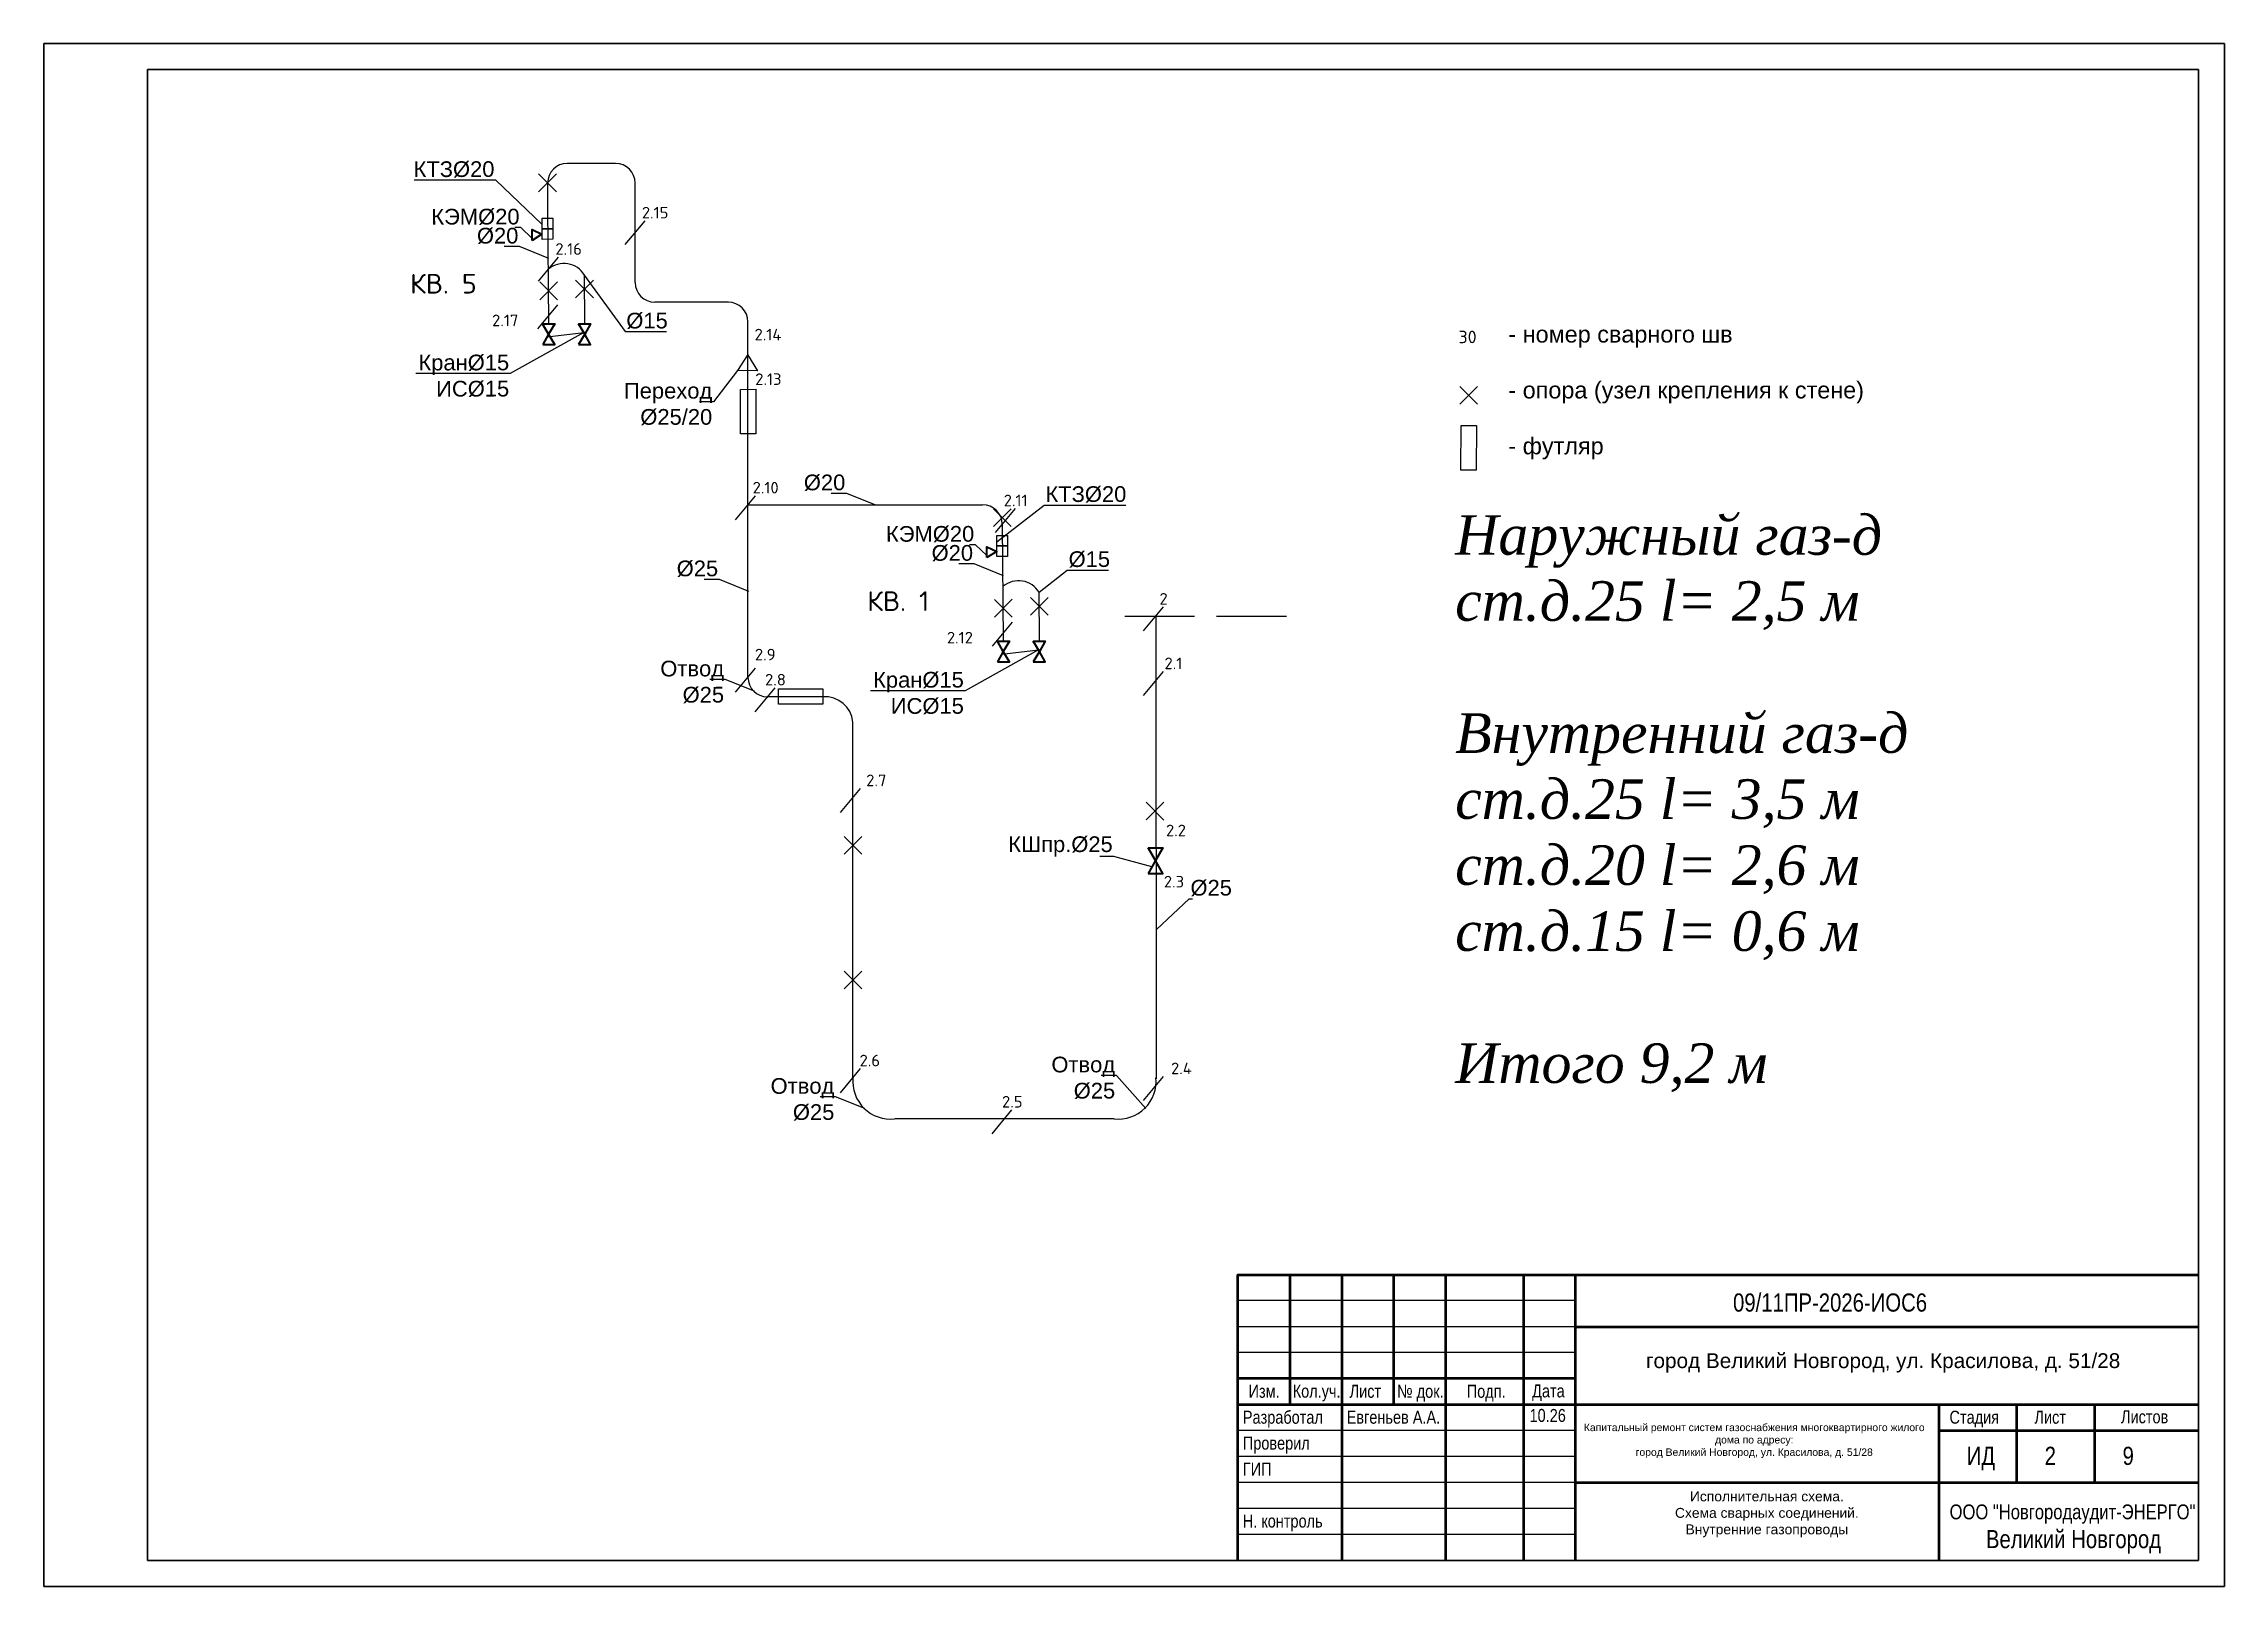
# Model space of a CAD drawing. Header units: inches. Extents: x -18856 to -7743, y 17097 to 24956.
import ezdxf
from ezdxf import colors
from ezdxf.entities.mleader import LeaderData, LeaderLine
from ezdxf.enums import TextEntityAlignment as Align
from ezdxf.math import Vec2, Vec3

# ---------------------------------------------------------------- set-up
doc = ezdxf.new("R2010")
doc.units = ezdxf.units.IN
doc.header["$MEASUREMENT"] = 0
doc.linetypes.add('ACAD_ISO02W100', pattern=[15, 12, -3])
doc.layers.get('0').update_dxf_attribs({"true_color": 0x000000})
for name, color, linetype, lineweight in [('анп Рамка жирная', 7, 'Continuous', 50), ('ГП_Таbлицы', 7, 'Continuous', 50), ('Трубы', 7, 'Continuous', 40)]:
    doc.layers.add(name, color=color, linetype=linetype, lineweight=lineweight)
doc.styles.add('ISO', font='arial.ttf')
doc.styles.add('PROFIL', font='simplex.shx')
doc.styles.get("Standard").update_dxf_attribs({"font": 'arial.ttf'})

msp = doc.modelspace()

# ---------------------------------------------------------------- linework, layer by layer
at = {"color": 0, "true_color": 0x000000}
for p, q in [((-15942, 24346), (-16188, 24346)), ((-16288, 24246), (-16288, 24124)), ((-15842, 23739), (-15842, 24246)), ((-16101, 23776), (-16100, 23530)), ((-15367, 23639), (-15742, 23639)), ((-15267, 22607), (-15267, 23539)), ((-15267, 21729), (-15267, 22607)), ((-15267, 22607), (-14071, 22607)), ((-13784, 22160), (-13783, 21914)), ((-13347, 22039), (-12992, 22039)), ((-13189, 22038), (-13187, 19683)), ((-12879, 22039), (-12523, 22039)), ((-14885, 21629), (-15167, 21629)), ((-14732, 19689), (-14732, 21500)), ((-13401, 19479), (-14519, 19479))]:
    msp.add_line(p, q, dxfattribs=at)
at = {"color": 0}
for p, q in [((-16334, 24201), (-16243, 24292)), ((-16334, 24292), (-16243, 24201)), ((-16288, 24124), (-16283, 23530)), ((-15893, 23932), (-15791, 24054)), ((-16334, 23746), (-16233, 23869)), ((-16328, 23651), (-16238, 23742)), ((-16328, 23742), (-16238, 23651)), ((-16146, 23661), (-16055, 23751)), ((-16146, 23751), (-16055, 23661)), ((-16338, 23503), (-16236, 23625)), ((-15267, 23372), (-15320, 23291)), ((-15217, 23289), (-15267, 23372)), ((-15217, 23289), (-15320, 23291)), ((-11640, 23120), (-11549, 23210)), ((-11640, 23210), (-11549, 23120)), ((-15330, 22530), (-15229, 22653)), ((-14016, 22496), (-13926, 22586)), ((-14016, 22586), (-13926, 22496)), ((-14006, 22466), (-13904, 22588)), ((-13971, 22508), (-13966, 21914)), ((-14011, 22035), (-13921, 22126)), ((-14011, 22125), (-13921, 22035)), ((-13828, 22044), (-13738, 22135)), ((-13828, 22135), (-13738, 22044)), ((-14021, 21887), (-13919, 22009)), ((-13252, 21965), (-13150, 22087)), ((-15330, 21653), (-15229, 21775)), ((-15230, 21553), (-15129, 21675)), ((-13252, 21636), (-13150, 21758)), ((-14796, 21040), (-14694, 21162)), ((-13238, 21002), (-13147, 21092)), ((-13238, 21092), (-13147, 21001)), ((-14777, 20827), (-14687, 20918)), ((-14777, 20918), (-14687, 20827)), ((-14777, 20141), (-14687, 20232)), ((-14777, 20232), (-14687, 20141)), ((-14796, 19612), (-14694, 19735)), ((-13251, 19572), (-13150, 19695)), ((-14023, 19402), (-13922, 19525))]:
    msp.add_line(p, q, dxfattribs=at)
at = {"color": 0, "lineweight": 40}
for points in [[(-16367, 23954), (-16367, 24009), (-16317, 23985)], [(-16314, 23529), (-16252, 23529), (-16283, 23476)], [(-16313, 23423), (-16252, 23423), (-16283, 23476)], [(-16130, 23529), (-16069, 23529), (-16099, 23476)], [(-16130, 23423), (-16069, 23423), (-16099, 23476)], [(-14050, 22338), (-14050, 22393), (-13999, 22369)], [(-13996, 21913), (-13935, 21913), (-13966, 21860)], [(-13813, 21913), (-13752, 21913), (-13782, 21860)], [(-13996, 21807), (-13935, 21807), (-13966, 21860)], [(-13813, 21807), (-13752, 21807), (-13782, 21860)], [(-13228, 20860), (-13152, 20860), (-13190, 20795)], [(-13228, 20729), (-13152, 20729), (-13190, 20795)]]:
    msp.add_lwpolyline(points, close=True, dxfattribs=at)
at = {"color": 0}
for points in [[(-16316, 24067), (-16262, 24067), (-16262, 24013), (-16316, 24013)], [(-16316, 24013), (-16262, 24013), (-16262, 23960), (-16316, 23959)], [(-15305, 22969), (-15305, 23195), (-15227, 23196), (-15227, 22969)], [(-11634, 22784), (-11633, 23011), (-11555, 23011), (-11556, 22784)], [(-13999, 22451), (-13945, 22451), (-13945, 22397), (-13999, 22397)], [(-13999, 22397), (-13945, 22397), (-13945, 22343), (-13999, 22343)], [(-14885, 21591), (-15112, 21591), (-15112, 21669), (-14885, 21669)]]:
    msp.add_lwpolyline(points, close=True, dxfattribs=at)
at = {"color": 0, "true_color": 0x000000}
for centre, radius, start, end in [((-16188, 24246), 100, 90, 180), ((-15942, 24246), 100, 0, 90), ((-15742, 23739), 100, 180, 270), ((-15367, 23539), 100, 0, 90), ((-14071, 22507), 100, 0.5088, 90), ((-15167, 21729), 100, 180, 270), ((-14875, 21486), 143, 5.5216, 93.8913), ((-14541, 19670), 192, 174.4405, 276.4466), ((-13379, 19670), 192, 263.5534, 5.5595)]:
    msp.add_arc(centre, radius, start, end, dxfattribs=at)
at = {"color": 0}
for centre in [(-16205, 23714), (-13888, 22098)]:
    msp.add_arc(centre, 122, 31.0909, 129.8698, dxfattribs=at)
at = {"layer": 'анп Рамка жирная', "color": 7, "lineweight": 30, "ltscale": 0.001}
for p, q in [((-18856, 24956), (-7743, 24956)), ((-18856, 17097), (-18856, 24956)), ((-7743, 24956), (-18856, 24956)), ((-7743, 24956), (-7743, 17097)), ((-18327, 17230), (-18327, 24824)), ((-18327, 24824), (-7875, 24824)), ((-7875, 24824), (-7875, 17230)), ((-7875, 17230), (-18327, 17230)), ((-7743, 17097), (-18856, 17097))]:
    msp.add_line(p, q, dxfattribs=at)
at = {"layer": 'анп Рамка жирная', "color": 0, "lineweight": 30, "ltscale": 0.001}
msp.add_line((-7743, 17097), (-7743, 24956), dxfattribs=at)
at = {"layer": 'ГП_Таbлицы', "color": 7}
for p, q in [((-12506, 18685), (-12506, 18023)), ((-12241, 18685), (-12241, 17230)), ((-11977, 18685), (-11977, 18023)), ((-11712, 18685), (-11712, 17230)), ((-11315, 18685), (-11315, 17230)), ((-11051, 18685), (-11051, 17230)), ((-11051, 18420), (-7875, 18420)), ((-11051, 18156), (-12771, 18156)), ((-12771, 18023), (-7875, 18023)), ((-9198, 18023), (-9198, 17230)), ((-8802, 18023), (-8802, 17627)), ((-8405, 18023), (-8405, 17627)), ((-9198, 17891), (-7875, 17891)), ((-11051, 17627), (-7875, 17627))]:
    msp.add_line(p, q, dxfattribs=at)
at = {"layer": 'ГП_Таbлицы', "color": 7, "lineweight": -3}
for p, q in [((-11051, 18553), (-12771, 18553)), ((-11051, 18420), (-12771, 18420)), ((-11051, 18288), (-12771, 18288)), ((-11051, 17891), (-12771, 17891)), ((-11051, 17759), (-12771, 17759)), ((-11051, 17627), (-12771, 17627)), ((-11051, 17494), (-12771, 17494)), ((-11051, 17362), (-12771, 17362))]:
    msp.add_line(p, q, dxfattribs=at)
at = {"layer": 'ГП_Таbлицы', "color": 7}
msp.add_lwpolyline([(-12771, 17230), (-12771, 18685), (-7875, 18685)], dxfattribs=at)

# ---------------------------------------------------------------- texts
at = {"color": 0, "style": 'PROFIL'}
for s, height, p in [('2.15', 59, (-15740, 24095)), ('2.16', 59, (-16181, 23910)), ('КВ. 5', 100, (-16819, 23733)), ('2.17', 59, (-16504, 23546)), ('2.14', 59, (-15165, 23474)), ('30', 63.9, (-11600, 23462)), ('2.13', 59, (-15163, 23247)), ('2.10', 59, (-15177, 22694)), ('2.11', 59, (-13903, 22629)), ('КВ. 1', 100, (-14501, 22116)), ('2', 59, (-13149, 22128)), ('2.12', 59, (-14187, 21930)), ('2.9', 59, (-15179, 21844)), ('2.1', 59, (-13099, 21799)), ('2.8', 59, (-15127, 21716)), ('2.7', 59, (-14613, 21203)), ('2.2', 59, (-13086, 20948)), ('2.3', 59, (-13096, 20687)), ('2.6', 59, (-14646, 19776)), ('2.4', 59, (-13058, 19736)), ('2.5', 59, (-13920, 19566))]:
    msp.add_text(s, height=height, dxfattribs=at).set_placement(p, align=Align.MIDDLE)
at = {"insert": (-11889, 23661), "char_height": 85.38, "attachment_point": 1}
msp.add_mtext_dynamic_manual_height_columns('\\P               - номер сварного шв\\P\\P               - опора (узел крепления к стене)\\P\\P               - футляр', width=4332.81, gutter_width=2.67, heights=[0], dxfattribs=at)
at = {"lineweight": 25, "insert": (-11663, 22554), "char_height": 201.74, "width": 3302.93, "attachment_point": 1}
msp.add_mtext('{\\fTimes New Roman|b0|i1|c204|p18;Наружный газ-д\\Pст.д.25 \\fTimes New Roman|b0|i1|c0|p18;l= \\fTimes New Roman|b0|i1|c204|p18;2,5 м\\P\\PВнутренний газ-д\\Pст.д.25 l= 3,5 м\\Pст.д.20 l= 2,6 м\\Pст.д.15 l= 0,6 м\\P\\PИтого 9,2 м}', dxfattribs=at)
at = {"layer": 'ГП_Таbлицы', "color": 7, "style": 'ISO', "width": 0.8}
for s, height, p in [('09/11ПР-2026-ИОС6', 92.61, (-10247, 18497)), ('Изм.', 66.1, (-12716, 18058)), ('Кол.уч.', 66.1, (-12491, 18059)), ('Лист', 66.1, (-12201, 18058)), ('№ док.', 66.1, (-11959, 18058)), ('Подп.', 66.1, (-11604, 18058)), ('Дата', 66.1, (-11271, 18060)), ('Разработал', 66.1, (-12745, 17926)), ('Евгеньев А.А.', 66.15, (-12216, 17926)), ('10.26', 66.1, (-11284, 17935)), ('Стадия', 66.1, (-9144, 17926)), ('Лист', 66.1, (-8711, 17926)), ('Листов', 66.1, (-8270, 17928)), ('Проверил', 66.1, (-12745, 17794)), ('ИД', 92.6, (-9056, 17716)), ('2', 92.6, (-8659, 17716)), ('9', 92.6, (-8262, 17716)), ('ГИП', 66.1, (-12745, 17662)), ('Н. контроль', 66.15, (-12745, 17397))]:
    msp.add_text(s, height=height, dxfattribs=at).set_placement(p)
for s, height, p in [('ООО "Новгородаудит-ЭНЕРГО"', 75.6, (-8517, 17439)), ('Великий Новгород', 92.61, (-8512, 17292))]:
    msp.add_text(s, height=height, dxfattribs=at).set_placement(p, align=Align.CENTER)
at = {"layer": 'Трубы', "linetype": 'ACAD_ISO02W100', "attachment_point": 1}
for s, width, insert, char_height in [('\\pxt26;город Великий Новгород, ул. Красилова, д. 51/28', 3046.88, (-10691, 18285), 75.6), ('\\pxa0.66667,sm1,qc;Капитальный ремонт систем газоснабжения многоквартирного жилого дома по адресу:\\P\\pa0.25,s*,t26;город Великий Новгород, ул. Красилова, д. 51/28', 1770, (-11024, 17926), 37.8), ('\\pxa0.66667,sm1,qc;Исполнительная схема.\\PСхема сварных соединений.\\PВнутренние газопроводы', 1916.71, (-11033, 17581), 50.4)]:
    msp.add_mtext_dynamic_manual_height_columns(s, width=width, gutter_width=3.15, heights=[0], dxfattribs=dict(at, insert=insert, char_height=char_height))

# ---------------------------------------------------------------- leaders
at = {"color": 0}
ml = msp.add_multileader_mtext('Standard', dxfattribs=at)
ml.set_content('КТЗ%%C20')
ml.set_leader_properties(color=256)
ml.build(insert=Vec2(0, 0))
ml.multileader.update_dxf_attribs({"has_dogleg": 0, "text_left_attachment_type": 6, "text_right_attachment_type": 6, "dogleg_length": 2, "arrow_head_size": 0})
ctx = ml.context
ctx.base_point, ctx.char_height, ctx.arrow_head_size, ctx.landing_gap_size, ctx.plane_origin, ctx.plane_x_axis, ctx.plane_y_axis = Vec3(-16963, 24261), 80, 0, 6.45, Vec3(-16836, 24092), Vec3(0.999999, 0.001459, 0), Vec3(-0.001459, 0.999999, 0)
ctx.left_attachment, ctx.right_attachment, ctx.text_align_type = 6, 6, 2
notes = []
notes.append((ctx, [(1, (1, 1, 0), (-16550, 24261), (-0.999999, -0.001459, 0), 2, [(0, [(-16316, 24035)], 0, [])])]))
ctx.mtext.insert, ctx.mtext.text_direction, ctx.mtext.rotation, ctx.mtext.width, ctx.mtext.defined_height, ctx.mtext.alignment, ctx.mtext.flow_direction = Vec3(-16559, 24357), Vec3(0.999999, 0.001459, 0), 0.001459, 419.1, 0.431, 3, 5
ml = msp.add_multileader_mtext('Standard', dxfattribs=at)
ml.set_content('КЭМ%%C20')
ml.set_leader_properties(color=256)
ml.build(insert=Vec2(0, 0))
ml.multileader.update_dxf_attribs({"has_dogleg": 0, "text_left_attachment_type": 6, "text_right_attachment_type": 6, "dogleg_length": 2, "arrow_head_size": 0})
ctx = ml.context
ctx.base_point, ctx.char_height, ctx.arrow_head_size, ctx.landing_gap_size, ctx.plane_origin, ctx.plane_x_axis, ctx.plane_y_axis = Vec3(-16873, 24018), 80, 0, 6.45, Vec3(-18180, 23866), Vec3(0.999999, 0.001459, 0), Vec3(-0.001459, 0.999999, 0)
ctx.left_attachment, ctx.right_attachment, ctx.text_align_type = 6, 6, 2
notes.append((ctx, [(1, (1, 1, 0), (-16422, 24019), (-0.999999, -0.001459, 0), 2, [(0, [(-16367, 23964)], 0, [])])]))
ctx.mtext.insert, ctx.mtext.text_direction, ctx.mtext.rotation, ctx.mtext.width, ctx.mtext.defined_height, ctx.mtext.alignment, ctx.mtext.flow_direction = Vec3(-16431, 24115), Vec3(0.999999, 0.001459, 0), 0.001459, 24.57, 12.2, 3, 5
ml = msp.add_multileader_mtext('Standard', dxfattribs=at)
ml.set_content('%%C20')
ml.set_leader_properties(color=256)
ml.build(insert=Vec2(0, 0))
ml.multileader.update_dxf_attribs({"has_dogleg": 0, "text_left_attachment_type": 6, "text_right_attachment_type": 6, "dogleg_length": 2, "arrow_head_size": 0})
ctx = ml.context
ctx.base_point, ctx.char_height, ctx.arrow_head_size, ctx.landing_gap_size, ctx.plane_origin, ctx.plane_x_axis, ctx.plane_y_axis = Vec3(-16645, 23921), 80, 0, 6.45, Vec3(-16873, 23257), Vec3(0.999999, 0.001459, 0), Vec3(-0.001459, 0.999999, 0)
ctx.left_attachment, ctx.right_attachment, ctx.text_align_type = 6, 6, 2
notes.append((ctx, [(1, (1, 1, 0), (-16429, 23922), (-0.999999, -0.001459, 0), 2, [(1, [(-16282, 23861)], 0, [])])]))
ctx.mtext.insert, ctx.mtext.text_direction, ctx.mtext.rotation, ctx.mtext.width, ctx.mtext.defined_height, ctx.mtext.alignment, ctx.mtext.flow_direction = Vec3(-16437, 24018), Vec3(0.999999, 0.001459, 0), 0.001459, 71.66, 96, 3, 5
ml = msp.add_multileader_mtext('Standard', dxfattribs=at)
ml.set_content('%%C15')
ml.set_leader_properties(color=256)
ml.build(insert=Vec2(0, 0))
ml.multileader.update_dxf_attribs({"has_dogleg": 0, "text_left_attachment_type": 6, "text_right_attachment_type": 6, "dogleg_length": 2, "arrow_head_size": 0})
ctx = ml.context
ctx.base_point, ctx.char_height, ctx.arrow_head_size, ctx.landing_gap_size, ctx.plane_origin, ctx.plane_x_axis, ctx.plane_y_axis = Vec3(-15893, 23489), 80, 0, 6.45, Vec3(-16252, 23775), Vec3(0.999999, 0.001459, 0), Vec3(-0.001459, 0.999999, 0)
ctx.left_attachment, ctx.right_attachment = 6, 6
notes.append((ctx, [(0, (1, 1, 0), (-15895, 23489), (0.999999, 0.001459, 0), 2, [(0, [(-16101, 23777)], 0, [])])]))
ctx.mtext.insert, ctx.mtext.text_direction, ctx.mtext.rotation, ctx.mtext.flow_direction = Vec3(-15887, 23585), Vec3(0.999999, 0.001459, 0), 0.001459, 5
ml = msp.add_multileader_mtext('Standard', dxfattribs=at)
ml.set_content('Кран%%C15\\PИС%%C15')
ml.set_leader_properties(color=256)
ml.build(insert=Vec2(0, 0))
ml.multileader.update_dxf_attribs({"has_dogleg": 0, "text_left_attachment_type": 6, "text_right_attachment_type": 6, "dogleg_length": 2, "arrow_head_size": 0})
ctx = ml.context
ctx.base_point, ctx.char_height, ctx.arrow_head_size, ctx.landing_gap_size, ctx.plane_origin, ctx.plane_x_axis, ctx.plane_y_axis = Vec3(-16940, 23275), 80, 0, 6.45, Vec3(-16957, 22980), Vec3(0.999999, 0.001459, 0), Vec3(-0.001459, 0.999999, 0)
ctx.left_attachment, ctx.right_attachment, ctx.text_align_type = 6, 6, 2
notes.append((ctx, [(1, (1, 1, 0), (-16476, 23276), (-0.999999, -0.001459, 0), 2, [(1, [(-16291, 23462), (-16104, 23484)], 0, [])])]))
ctx.mtext.insert, ctx.mtext.text_direction, ctx.mtext.rotation, ctx.mtext.width, ctx.mtext.defined_height, ctx.mtext.alignment, ctx.mtext.flow_direction = Vec3(-16484, 23372), Vec3(0.999999, 0.001459, 0), 0.001459, 1277.78, 215, 3, 5
ml = msp.add_multileader_mtext('Standard', dxfattribs=at)
ml.set_content('^IПереход\\P%%C25/20')
ml.set_leader_properties(color=256)
ml.build(insert=Vec2(0, 0))
ml.multileader.update_dxf_attribs({"has_dogleg": 0, "text_left_attachment_type": 6, "text_right_attachment_type": 6, "dogleg_length": 2, "arrow_head_size": 0})
ctx = ml.context
ctx.base_point, ctx.char_height, ctx.arrow_head_size, ctx.landing_gap_size, ctx.plane_origin, ctx.plane_x_axis = Vec3(-15893, 23132), 80, 0, 6.45, Vec3(-16353, 23374), Vec3(1, 0, 0)
ctx.left_attachment, ctx.right_attachment, ctx.text_align_type = 6, 6, 2
notes.append((ctx, [(1, (1, 1, 0), (-15440, 23132), (-1, 0, 0), 2, [(0, [(-15320, 23291)], 0, [])])]))
ctx.mtext.insert, ctx.mtext.text_direction, ctx.mtext.width, ctx.mtext.alignment, ctx.mtext.flow_direction = Vec3(-15449, 23228), Vec3(1, 0, 0), 65.22, 3, 5
ml = msp.add_multileader_mtext('Standard', dxfattribs=at)
ml.set_content('%%C20')
ml.set_leader_properties(color=256)
ml.build(insert=Vec2(0, 0))
ml.multileader.update_dxf_attribs({"has_dogleg": 0, "text_left_attachment_type": 6, "text_right_attachment_type": 6, "dogleg_length": 2, "arrow_head_size": 0})
ctx = ml.context
ctx.base_point, ctx.char_height, ctx.arrow_head_size, ctx.landing_gap_size, ctx.plane_origin, ctx.plane_x_axis, ctx.plane_y_axis = Vec3(-14979, 22665), 80, 0, 6.45, Vec3(-15206, 22001), Vec3(0.999999, 0.001459, 0), Vec3(-0.001459, 0.999999, 0)
ctx.left_attachment, ctx.right_attachment, ctx.text_align_type = 6, 6, 2
notes.append((ctx, [(1, (1, 1, 0), (-14762, 22665), (-0.999999, -0.001459, 0), 2, [(1, [(-14615, 22605)], 0, [])])]))
ctx.mtext.insert, ctx.mtext.text_direction, ctx.mtext.rotation, ctx.mtext.width, ctx.mtext.defined_height, ctx.mtext.alignment, ctx.mtext.flow_direction = Vec3(-14771, 22761), Vec3(0.999999, 0.001459, 0), 0.001459, 71.66, 96, 3, 5
ml = msp.add_multileader_mtext('Standard', dxfattribs=at)
ml.set_content('КТЗ%%C20')
ml.set_leader_properties(color=256)
ml.build(insert=Vec2(0, 0))
ml.multileader.update_dxf_attribs({"has_dogleg": 0, "text_left_attachment_type": 6, "text_right_attachment_type": 6, "dogleg_length": 2, "arrow_head_size": 0})
ctx = ml.context
ctx.base_point, ctx.char_height, ctx.arrow_head_size, ctx.landing_gap_size, ctx.plane_origin, ctx.plane_x_axis, ctx.plane_y_axis = Vec3(-13757, 22605), 80, 0, 6.45, Vec3(-14519, 22476), Vec3(0.999999, 0.001459, 0), Vec3(-0.001459, 0.999999, 0)
ctx.left_attachment, ctx.right_attachment = 6, 6
notes.append((ctx, [(0, (1, 1, 0), (-13759, 22605), (0.999999, 0.001459, 0), 2, [(0, [(-13999, 22419)], 0, [])])]))
ctx.mtext.insert, ctx.mtext.text_direction, ctx.mtext.rotation, ctx.mtext.width, ctx.mtext.defined_height, ctx.mtext.flow_direction = Vec3(-13751, 22701), Vec3(0.999999, 0.001459, 0), 0.001459, 419.1, 0.431, 5
ml = msp.add_multileader_mtext('Standard', dxfattribs=at)
ml.set_content('КЭМ%%C20')
ml.set_leader_properties(color=256)
ml.build(insert=Vec2(0, 0))
ml.multileader.update_dxf_attribs({"has_dogleg": 0, "text_left_attachment_type": 6, "text_right_attachment_type": 6, "dogleg_length": 2, "arrow_head_size": 0})
ctx = ml.context
ctx.base_point, ctx.char_height, ctx.arrow_head_size, ctx.landing_gap_size, ctx.plane_origin, ctx.plane_x_axis, ctx.plane_y_axis = Vec3(-14556, 22402), 80, 0, 6.45, Vec3(-15862, 22250), Vec3(0.999999, 0.001459, 0), Vec3(-0.001459, 0.999999, 0)
ctx.left_attachment, ctx.right_attachment, ctx.text_align_type = 6, 6, 2
notes.append((ctx, [(1, (1, 1, 0), (-14105, 22403), (-0.999999, -0.001459, 0), 2, [(0, [(-14050, 22348)], 0, [])])]))
ctx.mtext.insert, ctx.mtext.text_direction, ctx.mtext.rotation, ctx.mtext.width, ctx.mtext.defined_height, ctx.mtext.alignment, ctx.mtext.flow_direction = Vec3(-14114, 22499), Vec3(0.999999, 0.001459, 0), 0.001459, 24.57, 12.2, 3, 5
ml = msp.add_multileader_mtext('Standard', dxfattribs=at)
ml.set_content('%%C20')
ml.set_leader_properties(color=256)
ml.build(insert=Vec2(0, 0))
ml.multileader.update_dxf_attribs({"has_dogleg": 0, "text_left_attachment_type": 6, "text_right_attachment_type": 6, "dogleg_length": 2, "arrow_head_size": 0})
ctx = ml.context
ctx.base_point, ctx.char_height, ctx.arrow_head_size, ctx.landing_gap_size, ctx.plane_origin, ctx.plane_x_axis, ctx.plane_y_axis = Vec3(-14328, 22305), 80, 0, 6.45, Vec3(-14556, 21641), Vec3(0.999999, 0.001459, 0), Vec3(-0.001459, 0.999999, 0)
ctx.left_attachment, ctx.right_attachment, ctx.text_align_type = 6, 6, 2
notes.append((ctx, [(1, (1, 1, 0), (-14112, 22306), (-0.999999, -0.001459, 0), 2, [(1, [(-13965, 22245)], 0, [])])]))
ctx.mtext.insert, ctx.mtext.text_direction, ctx.mtext.rotation, ctx.mtext.width, ctx.mtext.defined_height, ctx.mtext.alignment, ctx.mtext.flow_direction = Vec3(-14120, 22402), Vec3(0.999999, 0.001459, 0), 0.001459, 71.66, 96, 3, 5
ml = msp.add_multileader_mtext('Standard', dxfattribs=at)
ml.set_content('%%C15')
ml.set_leader_properties(color=256)
ml.build(insert=Vec2(0, 0))
ml.multileader.update_dxf_attribs({"has_dogleg": 0, "text_left_attachment_type": 6, "text_right_attachment_type": 6, "dogleg_length": 2, "arrow_head_size": 0})
ctx = ml.context
ctx.base_point, ctx.char_height, ctx.arrow_head_size, ctx.landing_gap_size, ctx.plane_origin, ctx.plane_x_axis, ctx.plane_y_axis = Vec3(-13640, 22274), 80, 0, 6.45, Vec3(-13935, 22159), Vec3(0.999999, 0.001459, 0), Vec3(-0.001459, 0.999999, 0)
ctx.left_attachment, ctx.right_attachment = 6, 6
notes.append((ctx, [(0, (1, 1, 0), (-13642, 22274), (0.999999, 0.001459, 0), 2, [(0, [(-13783, 22161)], 0, [])])]))
ctx.mtext.insert, ctx.mtext.text_direction, ctx.mtext.rotation, ctx.mtext.flow_direction = Vec3(-13633, 22370), Vec3(0.999999, 0.001459, 0), 0.001459, 5
ml = msp.add_multileader_mtext('Standard', dxfattribs=at)
ml.set_content('%%C25')
ml.set_leader_properties(color=256)
ml.build(insert=Vec2(0, 0))
ml.multileader.update_dxf_attribs({"has_dogleg": 0, "text_left_attachment_type": 6, "text_right_attachment_type": 6, "dogleg_length": 2, "arrow_head_size": 0})
ctx = ml.context
ctx.base_point, ctx.char_height, ctx.arrow_head_size, ctx.landing_gap_size, ctx.plane_origin, ctx.plane_x_axis, ctx.plane_y_axis = Vec3(-15627, 22226), 80, 0, 6.45, Vec3(-15854, 21562), Vec3(0.999999, 0.001459, 0), Vec3(-0.001459, 0.999999, 0)
ctx.left_attachment, ctx.right_attachment, ctx.text_align_type = 6, 6, 2
notes.append((ctx, [(1, (1, 1, 0), (-15410, 22227), (-0.999999, -0.001459, 0), 2, [(1, [(-15263, 22166)], 0, [])])]))
ctx.mtext.insert, ctx.mtext.text_direction, ctx.mtext.rotation, ctx.mtext.width, ctx.mtext.defined_height, ctx.mtext.alignment, ctx.mtext.flow_direction = Vec3(-15419, 22323), Vec3(0.999999, 0.001459, 0), 0.001459, 71.66, 96, 3, 5
ml = msp.add_multileader_mtext('Standard', dxfattribs=at)
ml.set_content('Отвод %%C25')
ml.set_leader_properties(color=256)
ml.build(insert=Vec2(0, 0))
ml.multileader.update_dxf_attribs({"has_dogleg": 0, "text_left_attachment_type": 6, "text_right_attachment_type": 6, "dogleg_length": 2, "arrow_head_size": 0})
ctx = ml.context
ctx.base_point, ctx.char_height, ctx.arrow_head_size, ctx.landing_gap_size, ctx.plane_origin, ctx.plane_x_axis, ctx.plane_y_axis = Vec3(-15712, 21716), 80, 0, 6.45, Vec3(-15825, 21053), Vec3(0.999999, 0.001459, 0), Vec3(-0.001459, 0.999999, 0)
ctx.left_attachment, ctx.right_attachment, ctx.text_align_type = 6, 6, 2
notes.append((ctx, [(1, (1, 1, 0), (-15381, 21717), (-0.999999, -0.001459, 0), 2, [(1, [(-15234, 21657)], 0, [])])]))
ctx.mtext.insert, ctx.mtext.text_direction, ctx.mtext.rotation, ctx.mtext.width, ctx.mtext.defined_height, ctx.mtext.alignment, ctx.mtext.flow_direction = Vec3(-15389, 21813), Vec3(0.999999, 0.001459, 0), 0.001459, 71.66, 96, 3, 5
ml = msp.add_multileader_mtext('Standard', dxfattribs=at)
ml.set_content('Кран%%C15\\PИС%%C15')
ml.set_leader_properties(color=256)
ml.build(insert=Vec2(0, 0))
ml.multileader.update_dxf_attribs({"has_dogleg": 0, "text_left_attachment_type": 6, "text_right_attachment_type": 6, "dogleg_length": 2, "arrow_head_size": 0})
ctx = ml.context
ctx.base_point, ctx.char_height, ctx.arrow_head_size, ctx.landing_gap_size, ctx.plane_origin, ctx.plane_x_axis, ctx.plane_y_axis = Vec3(-14623, 21659), 80, 0, 6.45, Vec3(-14640, 21364), Vec3(0.999999, 0.001459, 0), Vec3(-0.001459, 0.999999, 0)
ctx.left_attachment, ctx.right_attachment, ctx.text_align_type = 6, 6, 2
notes.append((ctx, [(1, (1, 1, 0), (-14158, 21660), (-0.999999, -0.001459, 0), 2, [(1, [(-13974, 21846), (-13787, 21868)], 0, [])])]))
ctx.mtext.insert, ctx.mtext.text_direction, ctx.mtext.rotation, ctx.mtext.width, ctx.mtext.defined_height, ctx.mtext.alignment, ctx.mtext.flow_direction = Vec3(-14167, 21756), Vec3(0.999999, 0.001459, 0), 0.001459, 1277.78, 215, 3, 5
ml = msp.add_multileader_mtext('Standard', dxfattribs=at)
ml.set_content('^IКШпр.%%C25')
ml.set_leader_properties(color=256)
ml.build(insert=Vec2(0, 0))
ml.multileader.update_dxf_attribs({"has_dogleg": 0, "text_left_attachment_type": 6, "text_right_attachment_type": 6, "dogleg_length": 2, "arrow_head_size": 0})
ctx = ml.context
ctx.base_point, ctx.char_height, ctx.arrow_head_size, ctx.landing_gap_size, ctx.plane_origin, ctx.plane_x_axis = Vec3(-13934, 20816), 80, 0, 6.45, Vec3(-13858, 20653), Vec3(1, 0, 0)
ctx.left_attachment, ctx.right_attachment, ctx.text_align_type = 6, 6, 2
notes.append((ctx, [(1, (1, 1, 0), (-13400, 20816), (-1, 0, 0), 2, [(0, [(-13209, 20762)], 0, [])])]))
ctx.mtext.insert, ctx.mtext.text_direction, ctx.mtext.width, ctx.mtext.alignment, ctx.mtext.flow_direction = Vec3(-13408, 20918), Vec3(1, 0, 0), 65.22, 3, 5
ml = msp.add_multileader_mtext('Standard', dxfattribs=at)
ml.set_content('%%C25')
ml.set_leader_properties(color=256)
ml.build(insert=Vec2(0, 0))
ml.multileader.update_dxf_attribs({"has_dogleg": 0, "text_left_attachment_type": 6, "text_right_attachment_type": 6, "dogleg_length": 2, "arrow_head_size": 0})
ctx = ml.context
ctx.base_point, ctx.char_height, ctx.arrow_head_size, ctx.landing_gap_size, ctx.plane_origin, ctx.plane_x_axis, ctx.plane_y_axis = Vec3(-13018, 20600), 80, 0, 6.45, Vec3(-13628, 20463), Vec3(0.999999, 0.001459, 0), Vec3(-0.001459, 0.999999, 0)
ctx.left_attachment, ctx.right_attachment = 6, 6
notes.append((ctx, [(0, (1, 1, 0), (-13020, 20600), (0.999999, 0.001459, 0), 2, [(0, [(-13185, 20443)], 0, [])])]))
ctx.mtext.insert, ctx.mtext.text_direction, ctx.mtext.rotation, ctx.mtext.width, ctx.mtext.flow_direction = Vec3(-13012, 20696), Vec3(0.999999, 0.001459, 0), 0.001459, 9.72, 5
ml = msp.add_multileader_mtext('Standard', dxfattribs=at)
ml.set_content('Отвод %%C25')
ml.set_leader_properties(color=256)
ml.build(insert=Vec2(0, 0))
ml.multileader.update_dxf_attribs({"has_dogleg": 0, "text_left_attachment_type": 6, "text_right_attachment_type": 6, "dogleg_length": 2, "arrow_head_size": 0})
ctx = ml.context
ctx.base_point, ctx.char_height, ctx.arrow_head_size, ctx.landing_gap_size, ctx.plane_origin, ctx.plane_x_axis, ctx.plane_y_axis = Vec3(-13718, 19699), 80, 0, 6.45, Vec3(-13831, 18927), Vec3(0.999999, 0.001459, 0), Vec3(-0.001459, 0.999999, 0)
ctx.left_attachment, ctx.right_attachment, ctx.text_align_type = 6, 6, 2
notes.append((ctx, [(1, (1, 1, 0), (-13387, 19700), (-0.999999, -0.001459, 0), 2, [(1, [(-13240, 19531)], 0, [])])]))
ctx.mtext.insert, ctx.mtext.text_direction, ctx.mtext.rotation, ctx.mtext.width, ctx.mtext.defined_height, ctx.mtext.alignment, ctx.mtext.flow_direction = Vec3(-13396, 19796), Vec3(0.999999, 0.001459, 0), 0.001459, 71.66, 96, 3, 5
ml = msp.add_multileader_mtext('Standard', dxfattribs=at)
ml.set_content('Отвод %%C25')
ml.set_leader_properties(color=256)
ml.build(insert=Vec2(0, 0))
ml.multileader.update_dxf_attribs({"has_dogleg": 0, "text_left_attachment_type": 6, "text_right_attachment_type": 6, "dogleg_length": 2, "arrow_head_size": 0})
ctx = ml.context
ctx.base_point, ctx.char_height, ctx.arrow_head_size, ctx.landing_gap_size, ctx.plane_origin, ctx.plane_x_axis, ctx.plane_y_axis = Vec3(-15150, 19591), 80, 0, 6.45, Vec3(-15263, 18927), Vec3(0.999999, 0.001459, 0), Vec3(-0.001459, 0.999999, 0)
ctx.left_attachment, ctx.right_attachment, ctx.text_align_type = 6, 6, 2
notes.append((ctx, [(1, (1, 1, 0), (-14819, 19591), (-0.999999, -0.001459, 0), 2, [(1, [(-14672, 19531)], 0, [])])]))
ctx.mtext.insert, ctx.mtext.text_direction, ctx.mtext.rotation, ctx.mtext.width, ctx.mtext.defined_height, ctx.mtext.alignment, ctx.mtext.flow_direction = Vec3(-14827, 19687), Vec3(0.999999, 0.001459, 0), 0.001459, 71.66, 96, 3, 5
for ctx, leaders in notes:
    for number, flags, end, landing, length, lines in leaders:
        leader = LeaderData()
        leader.index, (leader.has_last_leader_line, leader.has_dogleg_vector, leader.attachment_direction) = number, flags
        leader.last_leader_point, leader.dogleg_vector, leader.dogleg_length = Vec3(end), Vec3(landing), length
        for number, points, colour, breaks in lines:
            line = LeaderLine()
            line.index, line.vertices, line.color, line.breaks = number, Vec3.list(points), colors.encode_raw_color(colour), breaks
            leader.lines.append(line)
        ctx.leaders.append(leader)

doc.saveas('drawing.dxf')
